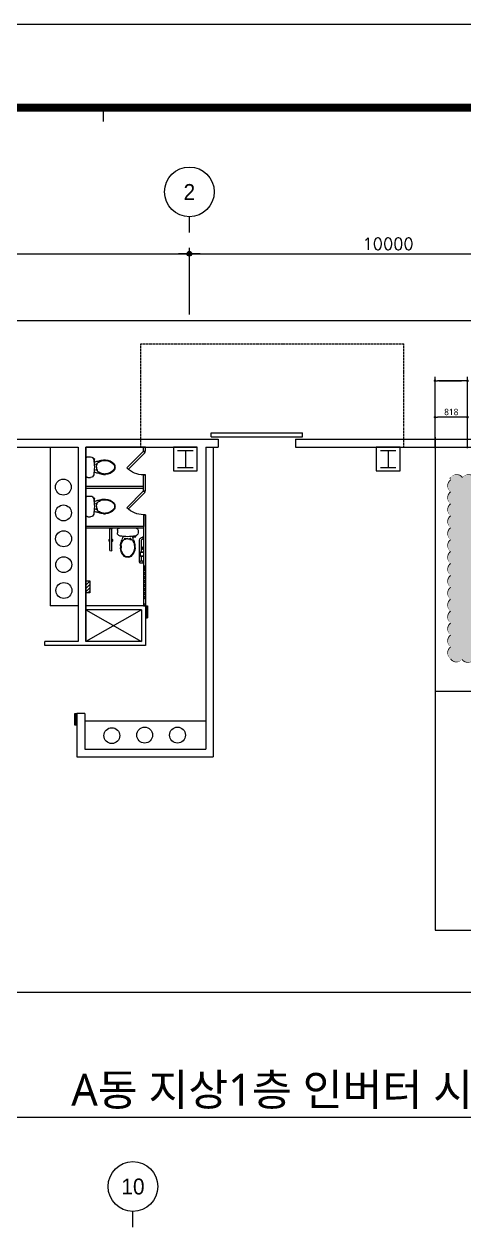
# Model space of a CAD drawing. Header units: millimetres. Extents: x -168200 to -84100, y 0 to 59400.
# Drawn here: x -148364 to -137301, y 29100 to 59400 of the extents above; entities that cross this region are included whole.
import ezdxf
from ezdxf.enums import TextEntityAlignment as Align
from ezdxf.xclip import XClip

# ---------------------------------------------------------------- set-up
doc = ezdxf.new("R2010")
doc.units = ezdxf.units.MM
doc.header["$XCLIPFRAME"] = 0
for name, pattern in [('CEN', [62, 60, -1, 0, -1]), ('CENTER', [55, 50, -2, 1, -2]), ('HIDDEN', [0.375, 0.25, -0.125])]:
    doc.linetypes.add(name, pattern=pattern)
doc.layers.get('Defpoints').update_dxf_attribs({"color": 167})
for name, color, linetype in [('arch', 8, 'Continuous'), ('cen', 1, 'CENTER'), ('DIM', 6, 'Continuous'), ('SOL', 252, 'Continuous'), ('SYM', 3, 'Continuous'), ('TIT', 2, 'Continuous'), ('XR-SHEET-SHT', 5, 'Continuous'), ('XREF', 7, 'CEN')]:
    doc.layers.add(name, color=color, linetype=linetype)
doc.layers.add('XR-SHEET-TEMP', color=171, linetype='Continuous', plot=False)
doc.styles.add('2', font='romanc.shx', dxfattribs={"bigfont": 'gsg1.shx'})
doc.styles.add('arch', font='romans.shx', dxfattribs={"bigfont": 'GHS.SHX'})
doc.styles.add('GHS', font='malgun.ttf')
doc.styles.add('굴림', font='')
doc.styles.add('맑은고딕', font='malgun.ttf')
doc.styles.get('굴림').set_extended_font_data('Gulim')
doc.dimstyles.new('Copy of PSD MI', dxfattribs={"dimscale": 100, "dimtxt": 1.5, "dimasz": 0.8, "dimexe": 1.25, "dimexo": 1.5, "dimgap": 0.6, "dimtad": 1, "dimdec": 0, "dimzin": 1, "dimdsep": 46, "dimlunit": 6, "dimtxsty": '맑은고딕', "dimblk": 'DOT', "dimcen": 2.5, "dimadec": 0, "dimazin": 0, "dimtfac": 1, "dimtdec": 0, "dimtix": 1, "dimtmove": 2, "dimatfit": 3, "dimfxl": 1, "dimtolj": 1, "dimtzin": 1, "dimarcsym": 0})
doc.dimstyles.new('치수~', dxfattribs={"dimscale": 200, "dimtxt": 3, "dimasz": 1.2, "dimexe": 1.5, "dimexo": 1.5, "dimgap": 1, "dimtad": 1, "dimdec": 0, "dimrnd": 0.25, "dimzin": 0, "dimdsep": 46, "dimtxsty": '2', "dimblk": 'Dimdot', "dimcen": 5, "dimclrd": 256, "dimclre": 256, "dimclrt": 256, "dimadec": 0, "dimazin": 0, "dimtfac": 1, "dimtdec": 0, "dimtix": 1, "dimtmove": 2, "dimatfit": 1, "dimldrblk": 'DIMDOT1', "dimfxl": 1, "dimtolj": 1, "dimtzin": 0, "dimarcsym": 0})

# ---------------------------------------------------------------- blocks, each defined once
blk = doc.blocks.new('Dimdot')
at = {"layer": 'arch', "linetype": 'Continuous'}
blk.add_line((-2.25, 0), (2.25, 0), dxfattribs=at)
for radius in [0.5, 0.25]:
    blk.add_circle((0, 0), radius, dxfattribs=at)
blk = doc.blocks.new('*D3')
at = {"layer": 'arch', "lineweight": -2, "transparency": 16777216}
for p, q in [((-154207, 52097), (-154207, 53775)), ((-144207, 52097), (-144207, 53775)), ((-154087, 53625), (-144327, 53625))]:
    blk.add_line(p, q, dxfattribs=at)
at = {"layer": 'Defpoints', "color": 0, "transparency": 16777216}
for p in [(-144207, 53625), (-154207, 51947), (-144207, 51947)]:
    blk.add_point(p, dxfattribs=at)
at = {"layer": 'arch', "lineweight": -2, "transparency": 16777216, "xscale": 120, "yscale": 120, "zscale": 120, "rotation": 180}
blk.add_blockref('Dimdot', (-154207, 53625), dxfattribs=at)
at = {"layer": 'arch', "lineweight": -2, "transparency": 16777216, "xscale": 120, "yscale": 120, "zscale": 120}
blk.add_blockref('Dimdot', (-144207, 53625), dxfattribs=at)
at = {"layer": 'arch', "transparency": 16777216, "insert": (-149207, 53875), "char_height": 300, "attachment_point": 5, "style": 'arch'}
blk.add_mtext('\\A1;10000', dxfattribs=at)
blk = doc.blocks.new('DIMDOT1')
blk.add_hatch(color=256).paths.add_polyline_path([(0.5, 0, 1), (-0.5, 0, 1)])
blk.add_line((-2, 0), (2, 0))
blk.add_circle((0, 0), 0.5)
blk = doc.blocks.new('*D4')
at = {"layer": 'arch', "lineweight": -2, "transparency": 16777216}
for p, q in [((-144207, 52097), (-144207, 53775)), ((-134207, 52097), (-134207, 53775)), ((-144087, 53625), (-134327, 53625))]:
    blk.add_line(p, q, dxfattribs=at)
at = {"layer": 'Defpoints', "color": 0, "transparency": 16777216}
for p in [(-134207, 53625), (-144207, 51947), (-134207, 51947)]:
    blk.add_point(p, dxfattribs=at)
at = {"layer": 'arch', "lineweight": -2, "transparency": 16777216, "xscale": 120, "yscale": 120, "zscale": 120, "rotation": 180}
blk.add_blockref('Dimdot', (-144207, 53625), dxfattribs=at)
at = {"layer": 'arch', "lineweight": -2, "transparency": 16777216, "xscale": 120, "yscale": 120, "zscale": 120}
blk.add_blockref('Dimdot', (-134207, 53625), dxfattribs=at)
at = {"layer": 'arch', "transparency": 16777216, "insert": (-139207, 53875), "char_height": 300, "attachment_point": 5, "style": 'arch'}
blk.add_mtext('\\A1;10000', dxfattribs=at)
blk = doc.blocks.new('H기둥')
at = {"color": 0, "ltscale": 200}
for p, q in [((105, 512), (495, 512)), ((300, 512), (300, 88)), ((105, 88), (495, 88))]:
    blk.add_line(p, q, dxfattribs=at)
blk.add_lwpolyline([(0, 0), (600, 0), (600, 600), (0, 600)], close=True, dxfattribs=at)
blk = doc.blocks.new('to-cl-002-D-P')
at = {"color": 0}
for p, q in [((0, -210), (0, 210)), ((50, 260), (115, 260)), ((271, 77), (249, 77)), ((271, 63), (249, 63)), ((264, 0), (264, 47)), ((264, 0), (264, -47)), ((272, 55), (280, 55)), ((280, 55), (280, 92)), ((438, 183), (487, 183)), ((438, 168), (487, 168)), ((50, -260), (115, -260)), ((216, -180), (196, -180)), ((201, -149), (214, -149)), ((204, -204), (204, -180)), ((214, -206), (206, -206)), ((216, -151), (216, -204)), ((271, -63), (249, -63)), ((271, -77), (249, -77)), ((272, -55), (280, -55)), ((280, -55), (280, -92)), ((438, -167), (487, -167)), ((438, -182), (487, -182))]:
    blk.add_line(p, q, dxfattribs=at)
for centre, radius, start, end in [((50, 210), 50, 90, 180), ((115, 180), 80, 9.371, 90), ((-975, 0), 1185, 350.629, 9.371), ((22, 880), 780, 283.4821, 289.8452), ((251, 70), 7.18, 103.3906, 256.6094), ((272, 47), 8, 90, 180), ((269, 70), 7.18, 283.3906, 76.6094), ((470, -93), 265, 104.85, 135.6598), ((456, -313), 490, 100.0614, 110.1678), ((356, 130), 28.3, 134.6943, 177.7522), ((438, 7), 176, 90, 125.5791), ((438, 7), 161, 90, 102.9779), ((487, -102), 285, 39.8384, 90), ((487, -102), 270, 39.8384, 90), ((610, 0), 110, 0, 39.8384), ((610, 0), 110, 320.1616, 0), ((610, 0), 125, 22.0639, 39.8384), ((718, 45), 8.45, 239.8637, 16.7518), ((610, 0), 120, 0, 18.7626), ((610, 0), 120, 341.2374, 0), ((50, -210), 50, 180, 270), ((115, -180), 80, 270, 350.629), ((22, -880), 780, 70.1548, 76.5179), ((206, -204), 2, 180, 270), ((214, -151), 2, 0, 90), ((214, -204), 2, 270, 0), ((251, -70), 7.18, 103.3906, 256.6094), ((272, -47), 8, 180, 270), ((269, -70), 7.18, 283.3906, 76.6094), ((470, 93), 265, 224.3402, 255.15), ((456, 313), 490, 249.8322, 259.9386), ((356, -130), 28.3, 182.2478, 225.3057), ((438, -6), 176, 234.4209, 270), ((438, -6), 161, 257.0221, 270), ((487, 102), 270, 270, 320.1616), ((487, 102), 285, 270, 320.1616), ((610, 0), 125, 320.1616, 337.9361), ((718, -45), 8.45, 343.2482, 120.1363)]:
    blk.add_arc(centre, radius, start, end, dxfattribs=at)
blk = doc.blocks.new('A$C5B5529C3')
at = {"color": 0}
for p, q in [((10, 660), (30, 660)), ((10, 610), (10, 660)), ((10, 610), (30, 610)), ((50, 295), (50, 590)), ((100, 35), (100, 590)), ((10, 60), (75, 60)), ((10, 10), (10, 60)), ((10, 10), (75, 10)), ((50, 60), (50, 175))]:
    blk.add_line(p, q, dxfattribs=at)
for points in [[(20, 415), (20, 420), (0, 420), (0, 350)], [(0, 350), (20, 350), (20, 355)], [(75, 285), (75, 295), (5, 295), (5, 285)], [(5, 175), (75, 175), (75, 185)], [(5, 185), (5, 175)]]:
    blk.add_lwpolyline(points, dxfattribs=at)
blk.add_lwpolyline([(5, 355), (25, 355, 0.414214), (30, 360), (30, 410, 0.414214), (25, 415), (5, 415, 0.414214), (0, 410), (0, 360, 0.414214)], format="xyb", close=True, dxfattribs=at)
blk.add_lwpolyline([(0, 185), (80, 185), (80, 285), (0, 285)], close=True, dxfattribs=at)
blk.add_lwpolyline([(75, 10, 0.414214), (100, 35, 0.414214), (75, 60)], format="xyb", dxfattribs=at)
for centre, radius, start, end in [((0, 660), 10, 0, 90), ((0, 610), 10, 270, 0), ((30, 590), 70, 0, 90), ((30, 590), 20, 0, 90), ((0, 60), 10, 0, 90), ((0, 10), 10, 270, 0)]:
    blk.add_arc(centre, radius, start, end, dxfattribs=at)
blk = doc.blocks.new('A$C019C695F')
at = {"color": 0}
for p, q in [((20, 25), (20, 565)), ((20, 565), (70, 565)), ((70, 25), (70, 565))]:
    blk.add_line(p, q, dxfattribs=at)
for centre, radius, start, end in [((45, 275), 45, 123.749, 236.251), ((20, 575), 10, 180, 270), ((70, 575), 10, 270, 0), ((45, 275), 45, 303.749, 56.251), ((45, 25), 25, 180, 0)]:
    blk.add_arc(centre, radius, start, end, dxfattribs=at)
blk = doc.blocks.new('A$C1FEC69BE')
h = blk.add_hatch()
h.set_pattern_fill('_USER,N', color=0, scale=30, angle=45, style=0, pattern_type=0)
h.set_pattern_definition([(45, (-530201.487, 444925.05), (-21.2132034, 21.2132034), [])])
h.paths.add_polyline_path([(50, 300), (0, 300), (0, 0), (50, 0)])
at = {"color": 0}
for p, q in [((0, 300), (50, 300)), ((0, 300), (0, 0)), ((50, 300), (50, 0)), ((0, 0), (50, 0))]:
    blk.add_line(p, q, dxfattribs=at)
blk = doc.blocks.new('XR-A동', base_point=(461, 408))
at = {"layer": 'arch'}
h = blk.add_hatch(dxfattribs=at)
h.set_pattern_fill('_USER,N', color=256, scale=60, angle=45, style=0, pattern_type=0)
h.set_pattern_definition([(45, (-503576.404, 524067.98), (-42.426407, 42.426407), [])])
h.paths.add_polyline_path([(26125, 82774), (26225, 82774), (26225, 82474), (26125, 82474)])
h = blk.add_hatch(dxfattribs=at)
h.set_pattern_fill('_USER,N', color=256, scale=30, angle=45, style=0, pattern_type=0)
h.set_pattern_definition([(45, (-507076.404, 524067.98), (-21.2132034, 21.2132034), [])])
h.paths.add_polyline_path([(25895, 79439), (25845, 79439), (25845, 79139), (25895, 79139)])
at = {"layer": 'arch', "linetype": 'HIDDEN', "ltscale": 100}
for p, q in [((27506, 88737), (34123, 88737)), ((27506, 86137), (27506, 88737)), ((34123, 86137), (34123, 88737))]:
    blk.add_line(p, q, dxfattribs=at)
at = {"layer": 'arch', "ltscale": 200}
for p, q in [((29275, 86394), (29275, 86494)), ((29275, 86494), (31575, 86494)), ((29275, 86394), (31575, 86394)), ((31575, 86394), (31575, 86494)), ((18125, 86337), (29453, 86337)), ((22925, 86137), (25925, 86137)), ((25225, 86137), (25225, 82143)), ((25525, 86137), (25925, 86137)), ((25925, 86137), (25925, 81243)), ((26125, 86137), (28925, 86137)), ((26125, 86137), (26125, 84143)), ((27625, 86137), (26125, 86137)), ((26125, 85143), (26125, 86137)), ((27575, 86035), (27575, 86137)), ((27625, 86035), (27625, 86137)), ((27625, 86035), (27625, 86137)), ((29138, 86137), (29453, 86137)), ((29138, 86137), (29138, 78543)), ((29325, 86137), (29325, 78346)), ((29453, 86337), (29453, 86137)), ((31397, 86337), (71525, 86337)), ((31397, 86337), (31397, 86137)), ((31397, 86137), (71525, 86137)), ((27575, 86035), (27625, 86035)), ((27575, 86035), (27625, 86035)), ((27575, 85035), (27575, 85435)), ((27625, 85435), (27575, 85435)), ((27575, 85435), (27625, 85435)), ((27625, 85035), (27625, 85435)), ((27625, 85143), (27625, 85435)), ((27575, 85143), (26125, 85143)), ((26125, 84143), (26125, 85143)), ((27575, 85143), (26125, 85143)), ((27575, 85093), (26125, 85093)), ((27575, 85035), (27625, 85035)), ((27575, 85035), (27625, 85035)), ((27575, 85035), (27625, 85035)), ((27625, 85035), (27625, 85143)), ((27575, 84438), (27575, 83143)), ((27625, 84435), (27575, 84435)), ((27575, 84435), (27625, 84435)), ((27625, 84435), (27625, 83143)), ((27625, 84143), (27625, 84435)), ((26125, 84143), (26125, 83143)), ((26125, 83143), (26125, 84143)), ((27575, 84143), (26125, 84143)), ((26125, 83143), (26125, 84143)), ((27575, 84143), (26125, 84143)), ((27575, 84093), (26125, 84093)), ((26125, 83143), (26125, 81243)), ((26125, 81243), (26125, 83143)), ((26125, 83143), (26125, 81243)), ((26125, 81243), (26125, 83143)), ((25925, 82143), (25225, 82143)), ((27625, 82143), (26125, 82143)), ((27625, 82143), (26125, 82143)), ((27625, 82143), (26125, 82143)), ((27625, 82143), (26125, 82143)), ((27625, 82143), (26125, 82143)), ((27625, 82143), (26125, 82143)), ((27625, 82143), (27625, 81143)), ((27525, 82043), (26125, 82043)), ((26125, 82043), (27525, 81243)), ((27525, 82043), (26125, 81243)), ((27525, 82043), (26125, 82043)), ((27525, 82043), (27525, 81243)), ((25925, 81243), (25088, 81243)), ((25088, 81143), (25088, 81243)), ((27525, 81243), (26125, 81243)), ((27625, 81143), (25088, 81143)), ((25895, 79439), (25895, 78345)), ((26095, 79439), (25895, 79439)), ((26095, 79439), (26095, 78543)), ((29125, 79239), (26095, 79239)), ((26095, 78543), (29138, 78543)), ((25895, 78345), (29325, 78346))]:
    blk.add_line(p, q, dxfattribs=at)
at = {"layer": 'arch'}
for p, q in [((27575, 83143), (27575, 82143)), ((27575, 83143), (27625, 83143)), ((27625, 83143), (27575, 83143)), ((27625, 83143), (27575, 83143)), ((27625, 83103), (27575, 83103)), ((27575, 83103), (27625, 83103)), ((27625, 83143), (27625, 82143)), ((27625, 82183), (27575, 82183)), ((27625, 82193), (27625, 82143)), ((25845, 79439), (25895, 79439)), ((25845, 79139), (25845, 79439)), ((25895, 79439), (25895, 79139)), ((25895, 79139), (25845, 79139))]:
    blk.add_line(p, q, dxfattribs=at)
at = {"layer": 'arch', "ltscale": 200}
for points in [[(27575, 85435, -0.198912), (27151, 85611), (27575, 86035), (27610, 86000), (27186, 85576)], [(27575, 84435, -0.198912), (27151, 84611), (27575, 85035), (27610, 85000), (27186, 84576)]]:
    blk.add_lwpolyline(points, format="xyb", dxfattribs=at)
at = {"layer": 'arch'}
for points in [[(27625, 83143), (27575, 83143), (27575, 83103), (27625, 83103)], [(26125, 82774), (26225, 82774), (26225, 82474), (26125, 82474)], [(27625, 82183), (27575, 82183), (27575, 82143), (27625, 82143)]]:
    blk.add_lwpolyline(points, close=True, dxfattribs=at)
for points in [[(27575, 83103), (27625, 83053), (27575, 83003), (27625, 82953), (27575, 82903)], [(27575, 82903), (27625, 82853), (27575, 82803), (27625, 82753), (27575, 82703)], [(27575, 82703), (27625, 82653), (27575, 82603), (27625, 82553), (27575, 82503)], [(27575, 82503), (27625, 82453), (27575, 82403), (27625, 82353), (27575, 82303)]]:
    blk.add_lwpolyline(points, dxfattribs=at)
at = {"layer": 'arch', "ltscale": 200}
for centre in [(25555, 85130), (25560, 84480), (25562, 83831), (25565, 83179), (25570, 82529), (27601, 78893), (28426, 78893), (26775, 78879)]:
    blk.add_circle(centre, 200, dxfattribs=at)
for p in [(28325, 85537), (33425, 85537)]:
    blk.add_blockref('H기둥', p, dxfattribs=at)
at = {"layer": 'arch', "xscale": -1}
for p, rotation in [((26125, 85631), 180), ((26125, 84643), 180), ((27175, 84093), 89.99999999999997)]:
    blk.add_blockref('to-cl-002-D-P', p, dxfattribs=dict(at, rotation=rotation))
for name, p in [('A$C019C695F', (26795, 83518)), ('A$C5B5529C3', (27575, 83208))]:
    blk.add_blockref(name, p, dxfattribs=at)
at = {"layer": 'arch'}
blk.add_blockref('A$C1FEC69BE', (27625, 81843), dxfattribs=at)
blk = doc.blocks.new('XR-FORM-EE', base_point=(461, 408))
at = {"layer": 'XR-SHEET-SHT', "color": 5}
blk.add_lwpolyline([(0, 118800), (168200, 118800), (168200, 0), (0, 0)], close=True, dxfattribs=at)
at = {"layer": 'XR-SHEET-SHT', "color": 5, "const_width": 400}
blk.add_lwpolyline([(9300, 114600), (163900, 114600), (163900, 4200), (9300, 4200)], close=True, dxfattribs=at)
at = {"layer": 'XR-SHEET-TEMP'}
blk.add_line((43650, 114600), (43650, 113900), dxfattribs=at)
blk = doc.blocks.new('DOT')
at = {"layer": 'cen', "color": 0, "linetype": 'ByBlock'}
blk.add_line((-0.5, 0), (-1, 0), dxfattribs=at)
at = {"layer": 'cen', "color": 0, "linetype": 'ByBlock', "const_width": 0.5}
blk.add_lwpolyline([(-0.25, 0, 1), (0.25, 0, 1)], format="xyb", close=True, dxfattribs=at)
blk = doc.blocks.new('*D18')
at = {"layer": 'Defpoints', "color": 0, "transparency": 16777216}
for p in [(-138027, 49513), (-138027, 48612), (-137210, 48612)]:
    blk.add_point(p, dxfattribs=at)
at = {"layer": 'DIM', "color": 0, "lineweight": -2, "ltscale": 2, "transparency": 16777216}
for p, q in [((-138027, 48732), (-138027, 49613)), ((-137274, 49513), (-137963, 49513)), ((-137210, 48732), (-137210, 49613))]:
    blk.add_line(p, q, dxfattribs=at)
at = {"layer": 'DIM', "color": 0, "lineweight": -2, "transparency": 16777216, "xscale": 64, "yscale": 64, "zscale": 64, "rotation": 180}
blk.add_blockref('DOT', (-138027, 49513), dxfattribs=at)
at = {"layer": 'DIM', "color": 0, "lineweight": -2, "transparency": 16777216, "xscale": 64, "yscale": 64, "zscale": 64}
blk.add_blockref('DOT', (-137210, 49513), dxfattribs=at)
at = {"layer": 'DIM', "color": 3, "transparency": 16777216, "insert": (-137618, 49644), "char_height": 160, "attachment_point": 5, "style": '맑은고딕'}
blk.add_mtext('\\A1;818', dxfattribs=at)
blk = doc.blocks.new('*D39')
at = {"layer": 'Defpoints', "color": 0, "transparency": 16777216}
for p in [(-138027, 50430), (-138027, 48612), (-137210, 48612)]:
    blk.add_point(p, dxfattribs=at)
at = {"layer": 'DIM', "color": 0, "lineweight": -2, "ltscale": 2, "transparency": 16777216}
for p, q in [((-138027, 48732), (-138027, 50530)), ((-137274, 50430), (-137963, 50430)), ((-137210, 48732), (-137210, 50530))]:
    blk.add_line(p, q, dxfattribs=at)
at = {"layer": 'DIM', "color": 0, "lineweight": -2, "transparency": 16777216, "xscale": 64, "yscale": 64, "zscale": 64, "rotation": 180}
blk.add_blockref('DOT', (-138027, 50430), dxfattribs=at)
at = {"layer": 'DIM', "color": 0, "lineweight": -2, "transparency": 16777216, "xscale": 64, "yscale": 64, "zscale": 64}
blk.add_blockref('DOT', (-137210, 50430), dxfattribs=at)

msp = doc.modelspace()

# ---------------------------------------------------------------- hatches: boundary and pattern name
at = {"layer": 'SOL'}
msp.add_hatch(color=256, dxfattribs=at).paths.add_polyline_path([(-137634.8, 47996.1, -0.5), (-137334.8, 47996.1, -0.5), (-137034.8, 47996.1, -0.5), (-136734.8, 47996.1, -0.5), (-136434.8, 47996.1, -0.5), (-136134.8, 47996.1, -0.5), (-135834.8, 47996.1, -0.5), (-135534.8, 47996.1, -0.5), (-135234.8, 47996.1, -0.5), (-134934.8, 47996.1, -0.5), (-134634.8, 47996.1, -0.5), (-134334.8, 47996.1, -0.5), (-134034.8, 47996.1, -0.5), (-133734.8, 47996.1, -0.5), (-133434.8, 47996.1, -0.5), (-133134.8, 47996.1, -0.5), (-132834.8, 47996.1, -0.5), (-132534.8, 47996.1, -0.5), (-132234.8, 47996.1, -0.5), (-131934.8, 47996.1, -0.5), (-131634.8, 47996.1, -0.5), (-131334.8, 47996.1, -0.5), (-131034.8, 47996.1, -0.5), (-130734.8, 47996.1, -0.5), (-130434.8, 47996.1, -0.5), (-130134.8, 47996.1, -0.5), (-129834.8, 47996.1, -0.5), (-129534.8, 47996.1, -0.5), (-129234.8, 47996.1, -0.5), (-128934.8, 47996.1, -0.5), (-128634.8, 47996.1, -0.5), (-128334.8, 47996.1, -0.5), (-128034.8, 47996.1, -0.5), (-127734.8, 47996.1, -0.5), (-127434.8, 47996.1, -0.5), (-127134.8, 47996.1, -0.5), (-126834.8, 47996.1, -0.5), (-126534.8, 47996.1, -0.5), (-126234.8, 47996.1, -0.5), (-125934.8, 47996.1, -0.5), (-125634.8, 47996.1, -0.5), (-125334.8, 47996.1, -0.5), (-125034.8, 47996.1, -0.5), (-124734.8, 47996.1, -0.5), (-124434.8, 47996.1, -0.5), (-124134.8, 47996.1, -0.5), (-123834.8, 47996.1, -0.5), (-123534.8, 47996.1, -0.5), (-123234.8, 47996.1, -0.5), (-122934.8, 47996.1, -0.5), (-122634.8, 47996.1, -0.5), (-122334.8, 47996.1, -0.5), (-122034.8, 47996.1, -0.5), (-121734.8, 47996.1, -0.5), (-121434.8, 47996.1, -0.5), (-121134.8, 47996.1, -0.5), (-120834.8, 47996.1, -0.5), (-120534.8, 47996.1, -0.5), (-120234.8, 47996.1, -0.5), (-119934.8, 47996.1, -0.5), (-119634.8, 47996.1, -0.5), (-119334.8, 47996.1, -0.5), (-119034.8, 47996.1, -0.5), (-118734.8, 47996.1, -0.5), (-118434.8, 47996.1, -0.5), (-118178.9, 47952, -0.5), (-118178.9, 47652, -0.5), (-118178.9, 47352, -0.5), (-118178.9, 47052, -0.5), (-118178.9, 46752, -0.5), (-118178.9, 46452, -0.5), (-118178.9, 46152, -0.5), (-118178.9, 45852, -0.5), (-118178.9, 45552, -0.5), (-118178.9, 45252, -0.5), (-118178.9, 44952, -0.5), (-118178.9, 44652, -0.5), (-118178.9, 44352, -0.5), (-118178.9, 44052, -0.5), (-118178.9, 43752, -0.5), (-118178.9, 43452, -0.5), (-118448.5, 43421.6, -0.5), (-118748.5, 43421.6, -0.5), (-119048.5, 43421.6, -0.5), (-119348.5, 43421.6, -0.5), (-119648.5, 43421.6, -0.5), (-119948.5, 43421.6, -0.5), (-120248.5, 43421.6, -0.5), (-120548.5, 43421.6, -0.5), (-120848.5, 43421.6, -0.5), (-121148.5, 43421.6, -0.5), (-121448.5, 43421.6, -0.5), (-121748.5, 43421.6, -0.5), (-122048.5, 43421.6, -0.5), (-122348.5, 43421.6, -0.5), (-122648.5, 43421.6, -0.5), (-122948.5, 43421.6, -0.5), (-123248.5, 43421.6, -0.5), (-123548.5, 43421.6, -0.5), (-123848.5, 43421.6, -0.5), (-124148.5, 43421.6, -0.5), (-124448.5, 43421.6, -0.5), (-124748.5, 43421.6, -0.5), (-125048.5, 43421.6, -0.5), (-125348.5, 43421.6, -0.5), (-125648.5, 43421.6, -0.5), (-125948.5, 43421.6, -0.5), (-126248.5, 43421.6, -0.5), (-126548.5, 43421.6, -0.5), (-126848.5, 43421.6, -0.5), (-127148.5, 43421.6, -0.5), (-127448.5, 43421.6, -0.5), (-127748.5, 43421.6, -0.5), (-128048.5, 43421.6, -0.5), (-128348.5, 43421.6, -0.5), (-128648.5, 43421.6, -0.5), (-128948.5, 43421.6, -0.5), (-129248.5, 43421.6, -0.5), (-129548.5, 43421.6, -0.5), (-129848.5, 43421.6, -0.5), (-130148.5, 43421.6, -0.5), (-130448.5, 43421.6, -0.5), (-130748.5, 43421.6, -0.5), (-131048.5, 43421.6, -0.5), (-131348.5, 43421.6, -0.5), (-131648.5, 43421.6, -0.5), (-131948.5, 43421.6, -0.5), (-132248.5, 43421.6, -0.5), (-132548.5, 43421.6, -0.5), (-132848.5, 43421.6, -0.5), (-133148.5, 43421.6, -0.5), (-133448.5, 43421.6, -0.5), (-133748.5, 43421.6, -0.5), (-134048.5, 43421.6, -0.5), (-134348.5, 43421.6, -0.5), (-134648.5, 43421.6, -0.5), (-134948.5, 43421.6, -0.5), (-135248.5, 43421.6, -0.5), (-135548.5, 43421.6, -0.5), (-135848.5, 43421.6, -0.5), (-136148.5, 43421.6, -0.5), (-136448.5, 43421.6, -0.5), (-136748.5, 43421.6, -0.5), (-137048.5, 43421.6, -0.5), (-137348.5, 43421.6, -0.5), (-137634.8, 43435.3, -0.5), (-137634.8, 43735.3, -0.5), (-137634.8, 44035.3, -0.5), (-137634.8, 44335.3, -0.5), (-137634.8, 44635.3, -0.5), (-137634.8, 44935.3, -0.5), (-137634.8, 45235.3, -0.5), (-137634.8, 45535.3, -0.5), (-137634.8, 45835.3, -0.5), (-137634.8, 46135.3, -0.5), (-137634.8, 46435.3, -0.5), (-137634.8, 46735.3, -0.5), (-137634.8, 47035.3, -0.5), (-137634.8, 47335.3, -0.5), (-137634.8, 47635.3, -0.5), (-137634.8, 47935.3, -0.5)])

# ---------------------------------------------------------------- linework, layer by layer
at = {"layer": 'arch'}
for p, q in [((-144207.3, 54155.3), (-144207.3, 54555.3)), ((-145625.4, 29141.2), (-145625.4, 29541.2))]:
    msp.add_line(p, q, dxfattribs=at)
at = {"layer": 'arch', "ltscale": 5}
for p, q in [((-138027.3, 49012.2), (-138027.3, 36612.2)), ((-118027.3, 42612.2), (-138027.3, 42612.2)), ((-138027.3, 36612.2), (-118027.3, 36612.2))]:
    msp.add_line(p, q, dxfattribs=at)
at = {"layer": 'arch'}
for centre in [(-144207.3, 55180.3), (-145625.4, 30166.2)]:
    msp.add_circle(centre, 625, dxfattribs=at)
at = {"layer": 'DIM'}
msp.add_line((-137927.3, 50429.5, 0), (-137359.6, 50429.5, 0), dxfattribs=at)
at = {"layer": 'SYM'}
msp.add_lwpolyline([(-137048.5, 43421.6, 0, 30, -0.5), (-137348.5, 43421.6, 0, 30, -0.5), (-137634.8, 43435.3, 0, 30, -0.5), (-137634.8, 43735.3, 0, 30, -0.5), (-137634.8, 44035.3, 0, 30, -0.5), (-137634.8, 44335.3, 0, 30, -0.5), (-137634.8, 44635.3, 0, 30, -0.5), (-137634.8, 44935.3, 0, 30, -0.5), (-137634.8, 45235.3, 0, 30, -0.5), (-137634.8, 45535.3, 0, 30, -0.5), (-137634.8, 45835.3, 0, 30, -0.5), (-137634.8, 46135.3, 0, 30, -0.5), (-137634.8, 46435.3, 0, 30, -0.5), (-137634.8, 46735.3, 0, 30, -0.5), (-137634.8, 47035.3, 0, 30, -0.5), (-137634.8, 47335.3, 0, 30, -0.5), (-137634.8, 47635.3, 0, 30, -0.5), (-137634.8, 47935.3, 0, 30, -0.5), (-137634.8, 47996.1, 0, 30, -0.5), (-137334.8, 47996.1, 0, 30, -0.5), (-137034.8, 47996.1, 0, 30, -0.5)], format="xyseb", dxfattribs=at)
at = {"layer": 'TIT'}
msp.add_line((-150504.6, 31911.4), (-123894.3, 31911.4), dxfattribs=at)
at = {"layer": 'XREF', "color": 1}
msp.add_lwpolyline([(-155492.3, 51947), (-116360.3, 51947), (-116360.3, 35045.5), (-155492.3, 35045.5)], close=True, dxfattribs=at)

# ---------------------------------------------------------------- block references
at = {"layer": 'XREF', "xscale": 0.5, "yscale": 0.5, "zscale": 0.5}
msp.add_blockref('XR-FORM-EE', (-167969.5, 204.2), dxfattribs=at)
at = {"layer": 'XREF'}
ref = msp.add_blockref('XR-A동', (-172471.4, -36966.1), dxfattribs=at)
XClip(ref).set_block_clipping_path([(17440.1059559138, 72420.0484632788), (56572.1337907675, 94015.9658418797)])

# ---------------------------------------------------------------- texts
at = {"layer": 'arch', "style": '굴림'}
for s, p in [('2', (-144207.3, 55180.3)), ('10', (-145625.4, 30166.2))]:
    msp.add_text(s, height=400, dxfattribs=at).set_placement(p, align=Align.MIDDLE)
at = {"layer": 'TIT', "style": 'GHS'}
msp.add_text('A동 지상1층 인버터 시험센타 기기 배치 설비 평면도', height=800, dxfattribs=at).set_placement((-123940.2, 32601.3), align=Align.MIDDLE_RIGHT)

# ---------------------------------------------------------------- dimensions: what is measured, and where the dimension line sits
at = {"layer": 'arch'}
for base, p1, p2, picture, middle in [((-144207.3, 53625.2), (-154207.3, 51947), (-144207.3, 51947), '*D3', (-149207.3, 53875.2)), ((-134207.3, 53625.2), (-144207.3, 51947), (-134207.3, 51947), '*D4', (-139207.3, 53875.2))]:
    dim = msp.add_linear_dim(base=base, p1=p1, p2=p2, dimstyle='치수~', override={"dimscale": 100, "dimtxsty": 'arch', "dimblk": 'Dimdot'}, dxfattribs=at)
    dim.commit()
    dim.dimension.update_dxf_attribs({"geometry": picture, "text_midpoint": middle})
at = {"layer": 'DIM', "color": 6, "ltscale": 2}
dim = msp.add_linear_dim(base=(-138027.3, 50429.5), p1=(-137209.6, 48612.5), p2=(-138027.3, 48612.5, 0), angle=180, text=' ', dimstyle='Copy of PSD MI', override={"dimscale": 80, "dimtxt": 2, "dimblk": 'DOT', "dimclrt": 3, "dimfxl": 0.18}, dxfattribs=at)
dim.commit()
dim.dimension.update_dxf_attribs({"geometry": '*D39', "text_midpoint": (-137909.6, 49779.5)})
dim = msp.add_linear_dim(base=(-138027.3, 49513), p1=(-137209.6, 48612.5), p2=(-138027.3, 48612.5), angle=180, dimstyle='Copy of PSD MI', override={"dimscale": 80, "dimtxt": 2, "dimblk": 'DOT', "dimclrt": 3, "dimfxl": 0.18}, dxfattribs=at)
dim.commit()
dim.dimension.update_dxf_attribs({"geometry": '*D18', "text_midpoint": (-137618.5, 49644.1)})

doc.saveas('drawing.dxf')
